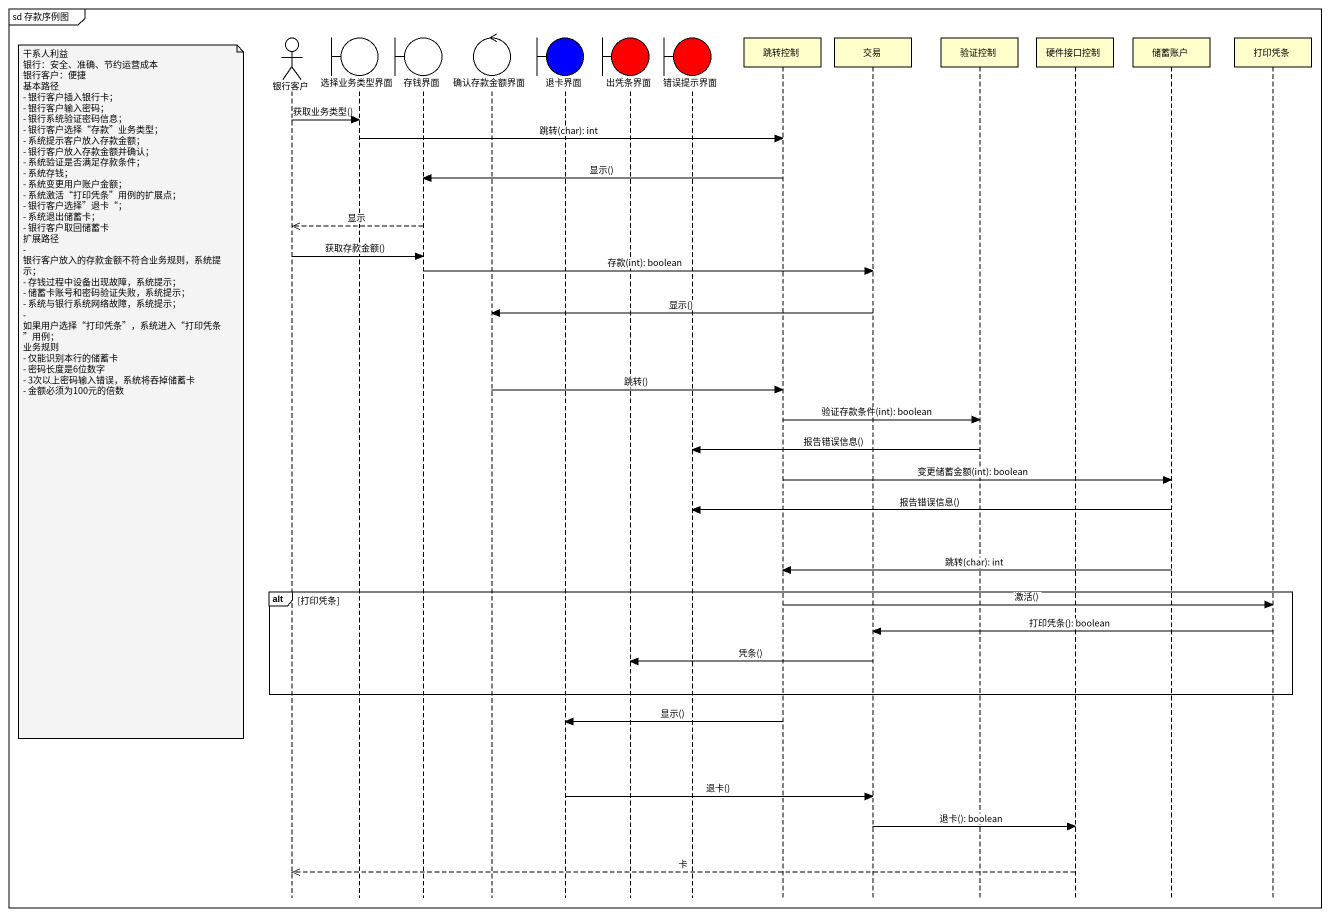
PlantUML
@startuml
mainframe sd 存款序例图
hide footbox
actor 银行客户
boundary 选择业务类型界面
boundary 存钱界面
control 确认存款金额界面
boundary 退卡界面 #0000FF
boundary 出凭条界面 #FF0000
boundary 错误提示界面 #FF0000
participant 跳转控制
participant 交易
participant 验证控制
participant 硬件接口控制
participant 储蓄账户
participant 打印凭条

银行客户 -> 选择业务类型界面 : 获取业务类型()
选择业务类型界面 -> 跳转控制 : 跳转(char): int
跳转控制 -> 存钱界面 : 显示()
存钱界面 -->> 银行客户 : 显示
银行客户 -> 存钱界面 : 获取存款金额()
存钱界面 -> 交易 : 存款(int): boolean
交易 -> 确认存款金额界面 : 显示()
确认存款金额界面 -> 跳转控制 : 跳转()
note left of 银行客户
  干系人利益
  银行：安全、准确、节约运营成本
  银行客户：便捷
  基本路径
  - 银行客户插入银行卡；
  - 银行客户输入密码；
  - 银行系统验证密码信息；
  - 银行客户选择“存款”业务类型；
  - 系统提示客户放入存款金额；
  - 银行客户放入存款金额并确认；
  - 系统验证是否满足存款条件；
  - 系统存钱；
  - 系统变更用户账户金额；
  - 系统激活“打印凭条”用例的扩展点；
  - 银行客户选择”退卡“；
  - 系统退出储蓄卡；
  - 银行客户取回储蓄卡
  扩展路径
  - 银行客户放入的存款金额不符合业务规则，系统提示；
  - 存钱过程中设备出现故障，系统提示；
  - 储蓄卡账号和密码验证失败，系统提示；
  - 系统与银行系统网络故障，系统提示；
  - 如果用户选择“打印凭条”，系统进入“打印凭条”用例；
  业务规则
  - 仅能识别本行的储蓄卡
  - 密码长度是6位数字
  - 3次以上密码输入错误，系统将吞掉储蓄卡
  - 金额必须为100元的倍数
end note
跳转控制 -> 验证控制 : 验证存款条件(int): boolean
验证控制 -> 错误提示界面 : 报告错误信息()
跳转控制 -> 储蓄账户 : 变更储蓄金额(int): boolean
储蓄账户 -> 错误提示界面 : 报告错误信息()
储蓄账户 -> 跳转控制 : 跳转(char): int
alt 打印凭条
  跳转控制 -> 打印凭条 : 激活()
  打印凭条 -> 交易 : 打印凭条(): boolean
  交易 -> 出凭条界面 : 凭条()
end
跳转控制 -> 退卡界面 : 显示()
退卡界面 -> 交易 : 退卡()
交易 -> 硬件接口控制 : 退卡(): boolean
硬件接口控制 -->> 银行客户 : 卡
@enduml
